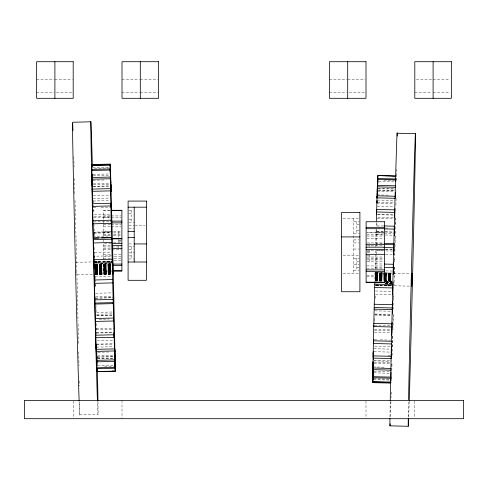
<?xml version="1.0" encoding="UTF-8"?>
<svg xmlns="http://www.w3.org/2000/svg" width="488" height="488" viewBox="0 0 488 488"><rect width="100%" height="100%" fill="white"/><g stroke="black" fill="none" stroke-linecap="round" stroke-linejoin="round"><path stroke-width="0.37" stroke-dasharray="2.44 1.83" d="M394.261 266.936L394.066 276.47M392.2 273.079L375.431 272.664L375.418 273.658L392.187 274.067M394.688 251.113L394.682 249.459M383.599 233.075L376.736 232.91L376.815 229.25M375.949 268.595L376.272 255.309M375.028 272.457L374.79 281.484M375.492 254.132L375.095 268.662M375.516 252.888L375.553 251.021M375.412 273.896L392.181 274.311M374.65 318.621L374.558 322.91M381.348 281.216L375.248 281.07L375.406 274.158L392.175 274.573M391.626 364.322L391.638 363.786M392.84 324.117L393.121 314.492M376.102 229.403L375.803 242.902M376.346 222.479L376.279 225.273M376.474 244.762L376.803 231.635L393.572 232.044M392.492 336.14L392.254 346.639M394.67 249.325L395.03 235.93M375.193 281.259L375.425 272.688M376.437 246.007L376.462 245.061M375.87 272.682L375.614 280.771M376.315 253.931L376.388 250.667L393.163 251.076M391.626 366.677L391.712 363.237M375.644 246.69L375.681 245.409M376.907 226.115L376.998 222.674M375.174 298.394L375.333 294.331L392.864 294.758M395.274 223.809L395.433 217.807M393.468 298.839L393.627 294.776M395.914 191.668L395.957 190.302M394.463 259.262L394.383 261.842M375.784 243.469L375.778 243.128L383.397 243.317M376.736 232.91L376.803 231.635M92.836 167.518L108.848 167.128M94.397 168.354L108.879 168M93.086 174.356L109.092 173.966M93.135 175.851L109.147 175.46M92.952 180.255L105.146 179.956M93.275 183.891L110.044 183.482M93.415 184.799L109.428 184.409M93.025 186.3L110.556 185.867M93.483 186.855L109.489 186.465M93.184 195.493L110.721 195.06M93.056 198.464L109.824 198.049M93.129 201.001L109.898 200.592M93.421 207.504L97.234 207.406M101.046 207.315L110.953 207.071M94.269 214.763L110.276 214.372M94.263 216.825L111.795 216.391M93.586 217.709L110.355 217.294M93.733 221.912L111.264 221.479M112.222 231.702L93.928 232.148L94.08 236.351L110.087 235.954M93.922 232.495L112.216 232.044M93.995 233.148L110.764 232.739M94.501 252.863L111.27 252.448M94.623 258.414L94.581 256.212L111.356 255.804M94.276 261.684L112.576 261.263M94.276 261.836L112.582 261.336M75.988 262.337L99.625 261.757M102.675 261.684L112.588 261.44M94.276 261.952L99.631 261.891M104.951 261.69L112.594 261.568M94.282 262.099L99.613 261.964M94.3 262.172L99.637 262.044M94.282 262.263L99.619 262.135M96.593 262.3L99.643 262.227M100.406 263.618L104.218 263.526M100.455 263.77L110.361 263.526M100.412 263.941L111.087 263.679M95.123 264.234L111.136 263.843M95.087 264.417L111.093 264.02M95.136 264.581L111.142 264.191M95.093 264.771L111.099 264.374M95.148 264.941L111.154 264.551M95.099 265.136L111.112 264.746M95.154 265.32L111.166 264.929M95.111 265.521L111.118 265.13M95.166 265.71L111.172 265.313M95.117 265.917L111.13 265.521M95.178 266.106L111.185 265.716M95.129 266.32L111.136 265.923M95.184 266.515L112.722 266.082M95.136 266.729L112.673 266.302M95.197 266.924L112.728 266.497M95.148 267.143L112.679 266.716M95.209 267.345L112.74 266.912M95.16 267.564L112.691 267.137M95.221 267.766L112.752 267.339M95.166 267.985L112.704 267.558M95.227 268.186L112.758 267.76M95.178 268.412L112.71 267.979M95.239 268.613L112.771 268.18M95.191 268.833L112.722 268.4M95.252 269.034L111.258 268.638M95.203 269.248L112.734 268.821M95.258 269.449L111.264 269.053M95.209 269.663L112.74 269.236M95.27 269.858L111.276 269.467M95.221 270.071L112.752 269.638M95.276 270.26L111.288 269.87M95.233 270.468L112.765 270.041M95.288 270.657L111.294 270.26M95.239 270.858L111.252 270.462M95.294 271.035L111.301 270.645M95.252 271.23L111.258 270.84M95.306 271.407L111.313 271.017M95.264 271.596L111.27 271.2M95.312 271.761L112.844 271.334M95.27 271.944L111.276 271.548M95.319 272.103L111.325 271.712M95.282 272.274L111.288 271.883M95.325 272.426L112.856 271.993M95.288 272.585L111.294 272.194M95.331 272.731L111.337 272.334M95.3 272.884L111.307 272.487M95.337 273.012L111.343 272.621M95.001 273.158L111.77 272.749M95.343 273.28L111.349 272.884M95.312 273.408L111.319 273.012M95.349 273.518L111.356 273.127M95.319 273.634L111.331 273.243M95.349 273.738L111.356 273.341M95.325 273.841L111.337 273.451M95.331 274.024L111.362 273.536M95.355 274.097L111.362 273.707M95.337 274.177L111.349 273.786M77.055 274.756L93.068 274.366M95.343 274.305L111.368 273.847M95.349 274.409L111.368 273.963M95.349 274.482L112.893 274.079M95.355 274.549L111.368 274.152M95.081 276.531L111.856 276.123M95.483 293.264L112.252 292.855M95.556 296.527L112.332 296.118M95.538 298.101L113.832 297.656M95.556 298.18L113.85 297.729M96.685 312.381L111.929 312.009M96.667 314.266L114.198 313.839M96.752 315.413L112.758 315.022M96.734 315.541L114.265 315.114M99.186 319.28L109.092 319.036M96.215 328.692L114.509 328.247M96.307 329.833L113.076 329.424M96.362 332.517L113.131 332.108M96.52 333.03L114.058 332.596M97.21 340.685L114.741 340.252M96.856 344.119L114.387 343.686M96.618 344.9L113.387 344.485M96.661 347.127L113.429 346.718M97.887 352.263L110.081 351.964M97.447 355.923L113.454 355.526M97.606 356.99L114.375 356.582M97.319 357.179L114.088 356.765M97.435 358.503L114.967 358.07M97.637 358.68L114.406 358.271M97.74 365.689L113.753 365.292M104.615 366.604L113.765 366.378M112.264 370.276L113.789 370.24M79.751 414.861L98.045 414.416M36.6 79.642L54.137 79.642M54.9 79.642L72.438 79.642M122 79.642L139.537 79.642M140.3 79.642L157.838 79.642M329.4 79.642L346.938 79.642M347.7 79.642L365.238 79.642M416.325 79.642L431.575 79.642M433.1 79.642L449.875 79.642M36.6 92.574L54.137 92.574M56.425 92.574L72.438 92.574M122 92.574L139.537 92.574M140.3 92.574L157.838 92.574M329.4 92.574L346.938 92.574M349.225 92.574L365.238 92.574M414.8 92.574L431.575 92.574M433.1 92.574L449.875 92.574M128.863 210.206L132.675 210.206M109.69 210.304L103.59 210.304L103.59 224.065M103.59 210.578L109.69 210.578M128.863 213.256L131.15 213.256M103.59 215.916L110.453 215.916M111.215 215.916L121.128 215.916M103.59 217.264L110.453 217.264M111.215 217.264L121.128 217.264M343.125 218.612L359.137 218.612M128.863 219.356L131.15 219.356M353.8 221.637L359.137 221.637M128.863 222.406L134.2 222.406M103.59 224.62L110.453 224.62M111.215 224.62L121.128 224.62M356.85 224.687L359.137 224.687M128.863 225.48L134.2 225.48M134.963 225.48L144.875 225.48M103.59 226.847L110.453 226.847M111.215 226.847L121.128 226.847M128.863 228.476L134.2 228.476M356.85 230.787L359.137 230.787M103.59 231.525L110.453 231.525M113.503 231.525L121.128 231.525M384.41 232.526L366.872 232.526L383.647 232.562M103.59 232.886L110.453 232.886M113.503 232.886L121.128 232.886M353.8 233.837L359.137 233.837M366.872 234.301L383.647 234.301M103.59 234.411L110.453 234.411M113.503 234.411L121.128 234.411M103.59 235.753L110.453 235.753M113.503 235.753L121.128 235.753M366.872 236.046L384.41 236.046M366.872 238.272L384.41 238.272M353.8 239.907L359.137 239.907M118.84 240.297L121.128 240.297M118.84 241.06L121.128 241.06M113.503 242.512L121.128 242.512M353.8 242.933L359.137 242.933M366.872 242.957L384.41 242.957M111.215 243.414L103.59 243.414L103.59 262.843M128.863 243.939L132.675 243.939M103.59 245.598L111.215 245.598M366.872 245.836L383.647 245.836M128.863 246.763L134.2 246.763M103.59 246.946L111.215 246.946M111.978 246.946L121.128 246.946M103.59 248.465L111.215 248.465M353.8 249.032L359.137 249.032M103.59 249.826L111.215 249.826M111.978 249.826L121.128 249.826M128.863 249.813L131.15 249.813M366.872 250.271L384.41 250.271M366.872 251.723L369.16 251.723M366.872 252.491L369.16 252.491M128.863 252.875L134.2 252.875M103.59 254.51L111.215 254.51M114.265 254.51L121.128 254.51M366.872 255.132L369.16 255.157M343.125 255.364L359.137 255.364M128.863 255.913L131.15 255.913M103.59 256.737L111.215 256.737M114.265 256.737L121.128 256.737M366.872 257.03L383.647 257.03M353.8 258.189L359.137 258.189M366.872 258.378L384.41 258.378M103.59 258.481L111.215 258.481M114.265 258.481L121.128 258.481M128.863 258.963L134.2 258.963M366.872 259.897L383.647 259.897M114.265 260.226L121.128 260.256M356.85 261.239L359.137 261.239M366.872 261.257L384.41 261.257M103.59 264.093L111.215 264.093M353.8 264.307L359.137 264.307M103.59 265.441L111.215 265.441M366.872 265.936L384.41 265.936M356.85 267.339L359.137 267.339M366.872 268.162L384.41 268.162M353.8 270.389L359.137 270.389M103.59 270.779L111.978 270.779M111.978 271.053L103.59 271.053L103.59 263.337M343.125 273.433L359.137 273.433M366.872 275.519L383.647 275.519M366.872 276.873L383.647 276.873M392.334 176.9L394.621 176.955M383.922 180.554L394.597 180.81M378.578 181.506L394.585 181.902M378.468 188.514L394.475 188.905M377.505 188.673L395.036 189.106M378.151 190.015L394.158 190.411M378.438 190.204L393.688 190.576M377.517 191.253L394.286 191.662M377.194 194.889L390.15 195.206M377.492 200.068L394.261 200.476M377.45 202.294L394.219 202.709M376.925 203.057L393.694 203.472M377.279 206.491L394.054 206.9M377.358 214.165L393.365 214.555M377.956 214.696L393.206 215.068M377.901 217.374L393.145 217.752M377.047 218.502L393.816 218.911M383.824 225.95L376.217 225.968M385.355 228.042L389.168 228.14M376.821 231.763L395.115 232.209M384.361 233.093L393.505 233.319M376.754 234.795L394.286 235.222M385.538 249.24L393.157 249.423M385.52 249.313L393.139 249.502M385.459 254.15L394.609 254.376M375.205 263.843L383.592 264.045M375.12 267.192L383.507 267.4M385.825 270.907L393.45 271.09M375.418 272.768L392.2 273.14M375.412 272.871L392.2 273.231M393.718 273.317L410.487 273.725M375.431 272.932L392.2 273.347M375.406 272.999L392.193 273.487M375.406 273.152L392.175 273.567M375.425 273.243L392.193 273.658M375.4 273.335L392.169 273.744M375.418 273.439L392.193 273.847M375.394 273.536L392.163 273.951M375.382 273.768L392.151 274.177M375.376 274.018L394.127 274.482M375.37 274.293L392.139 274.707M375.4 274.445L392.169 274.854M375.357 274.585L392.132 275M375.394 274.75L392.163 275.159M375.351 274.903L392.12 275.311M375.388 275.073L392.157 275.482M375.339 275.232L392.114 275.641M375.382 275.409L392.151 275.824M375.333 275.58L392.102 275.988M375.376 275.769L392.145 276.178M375.321 275.94L392.09 276.354M375.363 276.135L392.139 276.55M375.315 276.318L392.084 276.726M375.357 276.519L392.126 276.934M375.303 276.708L392.071 277.117M375.351 276.916L392.12 277.324M375.29 277.105L392.059 277.513M375.339 277.318L392.108 277.727M375.278 277.513L392.053 277.922M375.327 277.727L392.102 278.136M375.272 277.922L392.041 278.337M375.321 278.142L392.09 278.556M375.26 278.343L392.029 278.752M375.309 278.563L392.077 278.977M375.248 278.764L392.016 279.173M375.296 278.983L392.071 279.398M375.241 279.185L392.01 279.6M375.29 279.411L392.059 279.819M375.229 279.612L383.611 279.813M384.373 279.831L391.998 280.021M375.278 279.831L392.047 280.24M375.217 280.027L383.605 280.234M384.367 280.252L391.986 280.441M375.266 280.246L392.035 280.661M375.211 280.447L383.592 280.649M384.355 280.667L391.98 280.856M375.26 280.661L392.029 281.076M375.199 280.856L383.586 281.064M384.349 281.082L391.968 281.265M385.154 281.314L392.016 281.478M385.862 281.521L391.962 281.668M385.148 281.71L392.004 281.881M385.855 281.911L391.949 282.064M385.898 282.119L391.998 282.265M385.843 282.296L391.943 282.448M385.886 282.491L391.986 282.644M385.837 282.668L391.931 282.814M385.88 282.857L391.974 283.003M385.825 283.022L391.925 283.174M385.105 283.186L391.968 283.351M385.056 283.345L391.919 283.51M385.099 283.516L390.43 283.644M376.663 284.876L378.95 284.931M375.876 284.943L378.926 285.022M375.894 285.035L378.944 285.114M375.876 285.114L378.938 285.267M387.326 285.474L391.901 285.584M375.87 285.254L378.92 285.334M385.02 285.48L391.882 285.651M375.87 285.376L391.894 285.712M394.176 285.773L410.182 286.169M375.87 285.462L391.888 285.815M375.107 285.504L391.882 285.938M375.418 290.982L392.95 291.409M374.912 310.844L390.918 311.234M374.827 314.04L390.833 314.437M374.754 314.699L390.76 315.095M374.76 315.041L390.766 315.437M374.564 325.282L391.333 325.697M374.418 329.485L392.712 329.937M374.333 330.352L391.101 330.766M374.339 332.413L391.108 332.822M374.253 339.691L377.303 339.764M380.353 339.843L390.266 340.087M374.723 346.212L390.729 346.602M373.887 348.731L390.656 349.14M374.022 351.702L390.028 352.092M388.094 355.471L390.382 355.526M374.314 360.339L391.846 360.766M373.094 360.876L390.626 361.303M374.253 362.395L389.497 362.767M374.107 363.298L390.113 363.694M373.021 366.921L385.215 367.22M373.967 371.344L389.979 371.734M373.918 372.832L389.93 373.228M373.704 378.804L389.711 379.194M373.668 379.676L389.68 380.067M95.294 286.95L95.209 284.114M95.77 306.854L95.922 312.399M94.55 254.87L94.581 256.212M93.33 210.054L93.361 211.499M76.25 272.011L76.274 273.231M94.66 260.317L94.678 261.483M414.8 401.154L414.8 417.929M369.16 242.957L369.16 243.457M369.16 245.196L369.16 246.574M369.16 250.082L369.16 253.345M369.16 254.992L369.16 261.257M366 401.154L366 418.692M356.85 221.637L356.85 233.837M356.85 258.189L356.85 270.389M353.8 218.612L353.8 273.433M131.15 210.206L131.15 222.406M131.15 246.763L131.15 258.963M122 400.392L122 418.692M118.84 231.525L118.84 237.217M118.84 239.437L118.84 243M118.84 246.214L118.84 247.587M118.84 249.502L118.84 249.826M103.59 224.443L103.59 236.674M103.59 240.126L103.59 242.054M73.2 401.154L73.2 418.692M97.972 401.813A146.4 0.622 88.6 0 1 97.435 401.014M93.336 200.684A146.4 0.622 88.6 0 1 93.623 211.524M93.958 224.266A146.4 0.622 88.6 0 1 94.288 237.259M94.544 247.41A146.4 0.622 88.6 0 1 94.818 258.402M94.837 259.14A146.4 0.622 88.6 0 1 94.91 262.08M95.166 272.396A146.4 0.622 88.6 0 1 95.325 279.014M95.343 279.752A146.4 0.622 88.6 0 1 95.416 282.686M95.434 283.418A146.4 0.622 88.6 0 1 95.52 287.078M95.764 297.253A146.4 0.622 88.6 0 1 95.794 298.693M95.813 299.412A146.4 0.622 88.6 0 1 95.88 302.286M95.947 305.146A146.4 0.622 88.6 0 1 96.099 311.521M96.374 323.538A146.4 0.622 88.6 0 1 96.618 334.42M97.02 352.733A146.4 0.622 88.6 0 1 97.051 354.148M79.678 402.264A146.4 0.622 88.6 0 1 79.141 401.459M73.798 156.721A146.4 0.622 88.6 0 1 74.097 166.902M74.426 178.504A146.4 0.622 88.6 0 1 74.877 195.09M75.024 200.422A146.4 0.622 88.6 0 1 75.585 221.674M75.603 222.43A146.4 0.622 88.6 0 1 78.013 321.019M78.08 323.989A146.4 0.622 88.6 0 1 78.519 343.698M78.696 351.75A146.4 0.622 88.6 0 1 78.995 365.786M79.3 380.957A146.4 0.622 88.6 0 1 79.398 385.977M396.683 169.208A146.4 0.622 -88.6 0 1 396.518 177.248M396.073 198.5A146.4 0.622 -88.6 0 1 395.89 206.644M395.634 218.246A146.4 0.622 -88.6 0 1 395.243 235.356M395.225 236.119A146.4 0.622 -88.6 0 1 394.615 262.026M394.487 267.156A146.4 0.622 -88.6 0 1 394.054 284.821M393.822 294.38A146.4 0.622 -88.6 0 1 393.45 308.941M393.304 314.687A146.4 0.622 -88.6 0 1 392.846 332.42M392.748 336.122A146.4 0.622 -88.6 0 1 392.236 355.252M391.998 363.993A146.4 0.622 -88.6 0 1 391.791 371.63M391.199 392.053A146.4 0.622 -88.6 0 1 391.022 397.933M390.918 401.35A146.4 0.622 -88.6 0 1 390.363 418.118M389.979 416.85A146.4 0.622 -88.6 0 1 390.229 401.386M409.237 401.13A146.4 0.622 -88.6 0 1 408.682 417.941M408.273 417.301A146.4 0.622 -88.6 0 1 408.566 399.513"/><path stroke-width="0.73" d="M374.766 282.149L374.15 309.16L392.462 309.532L392.358 313.857M392.596 301.932L392.462 309.532M91.86 165.121L91.854 165.566L110.148 165.115L110.154 164.676L91.86 165.121L91.915 167.207M97.02 370.648L97.014 371.094L96.959 369.007M115.314 370.203L115.308 370.642L114.9 358.259M376.651 209.444L376.59 214.141L376.651 209.444L394.945 209.889L395.042 208.62M372.71 377.773L372.722 376.681L391.022 377.132L391.004 378.218L372.71 377.773L373.021 366.927L373.003 368.159M377.816 181.487L377.828 180.401L377.724 183.915M101.718 237.906L111.63 237.662L93.318 238.034L94.947 304.067L113.24 303.615L113.246 303.274L114.113 337.306L95.819 337.751L95.447 321.921M111.612 237.583L113.24 303.615M393.304 274.219L393.566 262.532M377.017 197.939L377.047 195.798L395.347 196.249L395.28 198.305L376.986 197.853L376.651 212.109M393.084 281.93L392.822 294.246M391.126 370.13L372.832 369.678L373.106 358.113M373.534 359.607L373.564 357.722M411.713 285.37L411.707 286.206L412.012 273.762L412 274.811M373.076 362.053L372.692 382.067L390.986 382.519M376.974 200.446L376.925 203.057L376.986 201.16M395.676 185.806L377.383 185.355L377.194 194.889L377.248 193.181M377.468 195.81L377.444 197.298L377.462 196.756M391.352 357.814L391.626 346.828M393.785 254.584L394.072 243.579L384.16 243.335M373.344 343.497L373.497 339.697L373.344 343.497L391.638 343.942M373.796 325.734L373.802 325.264L373.735 326.539L392.029 326.99L392.059 326.57M373.033 370.075L373.033 369.495L372.747 382.629L390.284 383.062M395.853 181.261L395.927 178.968L377.633 178.516L377.498 184.867M394.274 235.71L394.493 226.212L384.587 225.968M373.448 341.887L373.143 356.759M374.15 309.16L373.399 340.813L391.693 341.264M372.747 382.629L372.844 378.279M373.07 372.009L372.911 379.658L373.009 373.143M376.376 221.027L376.577 211.981L394.871 212.433L394.945 209.889M377.468 186.166L377.389 189.997L377.438 188.484M377.596 184.275L377.791 175.54L396.085 175.991M392.071 326.923L391.852 335.262M392.01 326.862L392.114 322.458M391.016 380.707L391.077 377.974M394.761 217.184L394.871 212.433M372.795 376.84L372.844 371.649M377.206 191.943L377.383 185.355M377.053 198.14L377.633 178.516M373.497 359.345L373.534 357.966M377.663 184.684L377.743 181.329M391.022 377.132L391.138 372.094M395.402 196.524L395.5 192.394M411.902 279.173L411.762 284.663M373.192 354.727L373.253 351.75M411.841 279.575L411.957 275.305M377.62 184.507L377.846 176.101L377.852 176.546M372.692 382.067L372.808 377.907M395.975 179.535L396.012 178.205M373.076 361.419L372.832 369.678M376.986 197.853L377.047 195.798M373.241 352.061L373.106 356.277M377.791 175.54L396.061 176.211M98.668 237.979L93.336 238.114L92.903 220.655M72.535 122.25L90.829 121.799M91.951 169.665L91.915 164.56L110.209 164.114L110.471 173.6M94.983 164.706L106.421 164.425M110.276 172.484L110.172 168.976L91.878 169.421L92.012 175.546M91.89 170.507L110.184 170.062L110.172 168.976M92.153 184.299L92 177.516L110.294 177.065L110.556 185.867L110.526 183.927M92.031 179.206L110.325 178.754L110.294 177.065M92.616 205.302L92.214 189.088L110.508 188.636L110.721 195.06L110.367 174.6M92.256 191.314L110.55 190.869L110.508 188.636M92.513 203.697L92.659 207.522L92.513 203.697L110.806 203.246L110.953 207.071L110.806 203.246M92.885 220.783L111.197 220.204L111.264 221.479L111.258 221.009M92.952 223.815L111.246 223.364L110.861 205.93L92.567 206.381L92.946 220.716M93.312 239.687L111.612 239.236M93.391 242.951L111.685 242.499M93.787 259.683L112.081 259.232M93.873 263.056L112.167 262.605M94.288 280.002L112.582 279.551M94.373 283.351L112.667 282.9M94.794 299.864L113.088 299.418M94.879 303.066L113.173 302.615M113.68 319.335L113.667 318.926L113.661 320.982L95.367 321.433L95.288 318.505L113.582 318.06M95.746 335.213L114.039 334.762M96.154 349.341L114.448 348.889L114.509 350.945L96.215 351.397L95.886 337.733M96.496 360.345L114.79 359.894L114.845 361.388L96.551 361.84L96.374 355.246M96.764 367.806L115.058 367.354L115.089 368.226L96.795 368.678L96.691 362.163M96.935 371.435L115.253 371.203L96.953 371.655L96.85 368.105M128.1 207.18L146.4 207.18M111.215 210.304L121.89 210.304L121.89 271.053L112.74 271.053M111.215 210.578L121.89 210.578M111.215 221.131L121.89 221.131M111.978 222.876L121.89 222.876M366.11 227.341L384.41 227.341M366.11 228.689L384.41 228.689M128.1 231.507L134.2 231.507M341.6 236.912L359.9 236.912M128.1 237.607L134.2 237.607M111.978 238.461L121.89 238.461M111.978 238.846L121.89 238.846M112.74 243.414L121.89 243.414M134.2 243.939L146.4 243.939M366.11 244.317L384.41 244.317M112.74 245.598L121.89 245.598M366.11 247.184L384.41 247.184M112.74 248.465L121.89 248.465M366.11 249.368L384.41 249.368M366.11 254.327L384.41 254.327M128.1 262.007L146.4 262.007M112.74 264.093L121.89 264.093M112.74 265.441L121.89 265.441M366.11 269.907L384.41 269.907M112.74 270.779L121.89 270.779M366.11 271.651L384.41 271.651M366.11 282.204L384.41 282.204M397.171 133.23L415.465 133.675M377.596 179.389L395.89 179.84M377.334 186.849L395.628 187.3M384.507 228.89L394.414 229.134M384.099 244.335L394.005 244.579M384.013 247.532L393.92 247.776M384.355 264.069L393.499 264.289M384.269 267.418L393.42 267.637M374.705 284.138L392.999 284.589M374.619 287.511L392.919 287.963M374.223 304.244L392.517 304.695M374.15 307.507L392.444 307.959M373.784 323.379L392.077 323.831M391.382 356.325L373.088 355.88L373.045 358.107L391.339 358.552M372.863 367.989L391.156 368.44M372.686 381.628L390.98 382.08M372.771 382.409L381.152 382.616M389.955 425.841L408.249 426.292M91.915 164.56L91.988 166.78M110.404 167.964L110.367 167.085L110.532 174.734M92.214 189.088L92.256 190.308M94.953 303.719L95.288 318.505M110.666 175.424L110.617 173.929L110.806 183.464L110.739 181.255M92.372 175.869L92.323 174.375L92.476 181.981M92.476 182.927L92.275 174.759M92 177.516L92.263 186.318L92.232 184.373M96.789 355.978L96.874 358.698M110.477 176.815L110.495 177.248L110.483 176.186M114.985 358.503L114.967 358.07L114.967 358.65M92.183 177.26L92.201 177.693L92.189 176.638M96.685 358.954L96.673 358.521L96.673 359.095M110.154 164.676L110.477 179.816L110.465 178.584M111.246 223.364L111.63 237.662M114.887 357.765L114.851 356.746L115.205 365.414M92.025 174.417L92.183 180.267L92.171 179.035M94.373 264.6L94.434 266.893M96.862 365.512L96.606 358.71M96.868 362.541L96.685 355.947L96.716 357.673M96.593 358.216L96.557 357.198L96.862 363.853M110.379 173.075L110.611 178.571L110.306 168.464M110.55 190.869L110.91 204.856M114.991 361.718L115.229 370.984M114.711 353.568L114.656 351.854L114.845 361.388M92.104 174.179L92.317 179.017L92.141 174.631M115.156 360.217L115.29 366.342L114.979 355.496L115.009 357.228M110.532 172.935L113.295 272.713L115.095 360.717M114.948 351.885L114.906 349.451L115.168 358.253L115.138 356.563M114.93 362.383L114.387 343.686L114.509 350.945M110.184 170.062L110.306 175.094M110.325 178.754L110.447 183.848M114.448 348.889L114.058 332.596L114.113 337.306M114.668 354.8L114.79 359.894M96.807 355.557L96.795 361.169M94.373 266.497L94.428 268.918M92.073 175.046L92.275 189.076M96.209 348.365L96.093 344.138L96.173 348.627M96.27 351.116L96.636 362.828M115.058 362.468L115.253 371.203M110.209 164.114L110.257 169.903M96.764 362.92L96.844 366.573M96.972 368.599L96.953 371.655M94.33 264.655L94.343 265.356M94.343 265.161L94.379 266.747M115.089 368.226L114.93 360.577M96.752 366.427L96.636 361.029M96.551 361.84L96.429 355.569M96.844 357.009L96.862 358.137M433.1 61.708L433.1 98.308M347.7 61.708L347.7 98.308M140.3 61.708L140.3 98.308M134.2 207.18L134.2 262.007M54.9 61.708L54.9 98.308M97.417 400.337A146.4 0.622 88.6 0 1 91.854 183.586A146.4 0.622 88.6 0 1 92.348 164.932M97.423 371.905A146.4 0.622 88.6 0 1 97.954 400.483M79.117 400.788A146.4 0.622 88.6 0 1 74.194 212.683A146.4 0.622 88.6 0 1 72.962 130.601M390.241 400.624A146.4 0.622 -88.6 0 1 394.383 222.741A146.4 0.622 -88.6 0 1 397.208 136.115M390.132 423.773A146.4 0.622 -88.6 0 1 389.961 418.436M408.566 399.513A146.4 0.622 -88.6 0 1 413.793 182.122A146.4 0.622 -88.6 0 1 414.696 183.354A146.4 0.622 -88.6 0 1 409.255 400.453M408.657 418.57A146.4 0.622 -88.6 0 1 408.255 418.881M112.569 261.239L112.887 274.122L112.569 261.202M73.2 61.708L36.6 61.708L36.6 98.308L73.2 98.308L73.2 61.708M158.6 61.708L122 61.708L122 98.308L158.6 98.308L158.6 61.708M366 61.708L329.4 61.708L329.4 98.308L366 98.308L366 61.708M451.4 61.708L414.8 61.708L414.8 98.308L451.4 98.308L451.4 61.708M146.4 201.08L128.1 201.08L128.1 280.307L146.4 280.307L146.4 201.08M359.9 212.512L341.6 212.512L341.6 291.733L359.9 291.733L359.9 212.512M384.41 221.729L366.11 221.729L366.11 282.485L384.41 282.485L384.41 221.729M463.6 400.392L24.4 400.392L24.4 418.692L463.6 418.692L463.6 400.392M111.075 191.631L110.953 184.373L111.075 191.631"/></g></svg>
